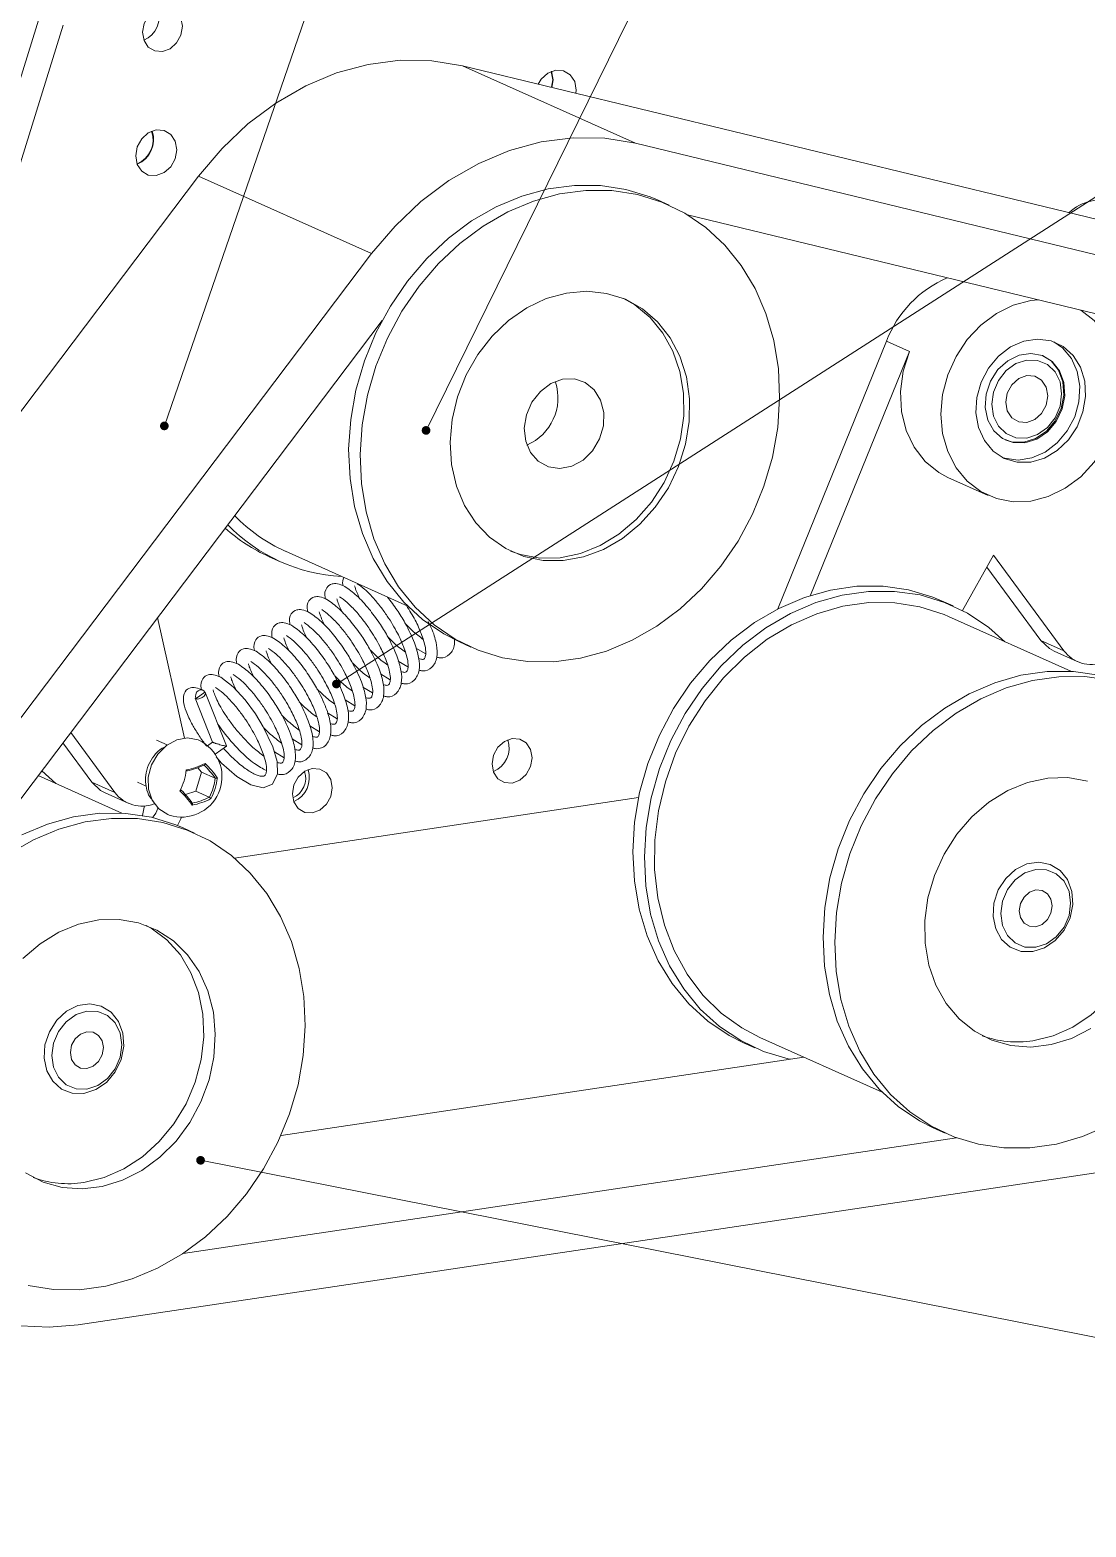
# Model space of a CAD drawing. Header units: millimetres. Extents: x 0 to 841, y 0 to 594.
# Drawn here: x 363.6 to 455.1, y 205.4 to 335.2 of the extents above; entities that cross this region are included whole.
import ezdxf

# ---------------------------------------------------------------- set-up
doc = ezdxf.new("R2010")
doc.units = ezdxf.units.MM
doc.layers.get('0').update_dxf_attribs({"lineweight": 18})
doc.layers.add('10', color=7, linetype='Continuous', lineweight=18)

# ---------------------------------------------------------------- blocks, each defined once
blk = doc.blocks.new('*X5')
at = {"layer": '10', "linetype": 'Continuous'}
h = blk.add_hatch(color=0, dxfattribs=at)
edge = h.paths.add_edge_path(flags=0)
edge.add_arc((375.21, 300.84), 0.381, 0, 360)
at = {"layer": '10', "color": 0, "linetype": 'Continuous'}
blk.add_line((375.21, 300.84), (410.1, 402.13), dxfattribs=at)
at = {"layer": '10', "color": 0}
blk.add_line((410.1, 402.13), (410.1, 402.13), dxfattribs=at)
blk = doc.blocks.new('*X6')
at = {"layer": '10', "linetype": 'Continuous'}
h = blk.add_hatch(color=0, dxfattribs=at)
edge = h.paths.add_edge_path(flags=0)
edge.add_arc((397.9, 300.45), 0.381, 0, 360)
at = {"layer": '10', "color": 0, "linetype": 'Continuous'}
blk.add_line((397.9, 300.45), (447.79, 401.79), dxfattribs=at)
at = {"layer": '10', "color": 0}
blk.add_line((447.79, 401.79), (447.79, 401.79), dxfattribs=at)
blk = doc.blocks.new('*X9')
at = {"layer": '10', "linetype": 'Continuous'}
h = blk.add_hatch(color=0, dxfattribs=at)
edge = h.paths.add_edge_path(flags=0)
edge.add_arc((390.13, 278.46), 0.381, 0, 360)
at = {"layer": '10', "color": 0, "linetype": 'Continuous'}
blk.add_line((390.13, 278.46), (566.14, 391.41), dxfattribs=at)
at = {"layer": '10', "color": 0}
blk.add_line((566.14, 391.41), (566.14, 391.41), dxfattribs=at)
blk = doc.blocks.new('*X12')
at = {"layer": '10', "linetype": 'Continuous'}
h = blk.add_hatch(color=0, dxfattribs=at)
edge = h.paths.add_edge_path(flags=0)
edge.add_arc((378.35, 237.16), 0.381, 0, 360)
at = {"layer": '10', "color": 0, "linetype": 'Continuous'}
blk.add_line((378.35, 237.16), (539.09, 205.36), dxfattribs=at)
at = {"layer": '10', "color": 0}
blk.add_line((539.09, 205.36), (539.09, 205.36), dxfattribs=at)

msp = doc.modelspace()

# ---------------------------------------------------------------- linework, layer by layer
at = {"color": 7, "linetype": 'Continuous', "lineweight": 15}
for p, q in [((364.45, 336.49), (352.05, 296.65)), ((366.45, 335.6), (354.05, 295.75)), ((416.05, 325.35), (401.05, 332.07)), ((524.45, 302.22), (401.05, 332.07)), ((539.45, 295.49), (416.05, 325.35)), ((378.18, 322.5), (337.04, 268.06)), ((393.18, 315.78), (378.18, 322.5)), ((418.97, 319.98), (417.97, 320.43)), ((533.58, 291.8), (420.58, 319.13)), ((393.18, 315.78), (352.04, 261.34)), ((394.09, 309.97), (357.62, 261.71)), ((437.81, 308.2), (428.39, 284.97)), ((439.81, 307.3), (437.81, 308.2)), ((439.81, 307.3), (431.24, 286.15)), ((443.15, 296.37), (446.65, 294.8)), ((384.29, 289.5), (385.29, 289.05)), ((385.7, 289.97), (396.31, 285.21)), ((444.41, 284.84), (447.1, 289.62)), ((447.1, 289.62), (453.2, 281.35)), ((446.52, 288.59), (451.2, 282.24)), ((443.6, 285.23), (442.6, 285.68)), ((453.81, 279.56), (443.19, 284.32)), ((376.95, 273.77), (374.63, 284.22)), ((400.79, 282.11), (401.79, 281.66)), ((453.2, 281.35), (451.2, 282.24)), ((395.49, 280.45), (396.33, 279.95)), ((397.02, 281.58), (397.87, 281.07)), ((452.35, 281.31), (454.35, 280.41)), ((393.95, 279.33), (394.8, 278.82)), ((392.42, 278.2), (393.27, 277.7)), ((377.88, 277.24), (377.96, 277.19)), ((377.88, 277.23), (379.39, 273.43)), ((378.71, 277.74), (377.96, 277.19)), ((380.59, 273.09), (378.77, 277.68)), ((390.88, 277.08), (391.73, 276.57)), ((389.35, 275.95), (390.2, 275.45)), ((367.1, 274.25), (370.93, 269.05)), ((387.81, 274.83), (388.66, 274.32)), ((366.42, 273.35), (368.93, 269.95)), ((375.45, 273.18), (374.53, 273.59)), ((379.38, 273.43), (378.95, 273.11)), ((379.62, 272.37), (380.59, 273.08)), ((386.28, 273.7), (387.13, 273.2)), ((384.75, 272.58), (385.59, 272.07)), ((371.53, 267.27), (364.28, 270.52)), ((365.81, 269.83), (364.59, 270.93)), ((377.93, 269.18), (378.44, 270.83)), ((378.44, 270.83), (378.12, 271.2)), ((378.44, 270.83), (379.62, 270.3)), ((370.93, 269.05), (368.93, 269.95)), ((370.07, 269.02), (372.07, 268.12)), ((372.89, 269.94), (373.64, 269.61)), ((377.04, 268.87), (377.93, 269.18)), ((377.93, 269.18), (379.11, 268.65)), ((381.29, 263.37), (416.33, 268.61)), ((377.83, 265.54), (376.83, 265.99)), ((367.74, 222.9), (532.29, 247.49)), ((425.42, 247.35), (426.42, 246.9)), ((426.83, 247.82), (437.44, 243.06)), ((385.33, 239.32), (430.66, 246.1)), ((376.85, 229.09), (443.9, 239.11)), ((441.92, 239.96), (442.92, 239.51))]:
    msp.add_line(p, q, dxfattribs=at)
for points in [[(375.05, 333.3), (375.71, 333.54), (376.27, 334.05), (376.65, 334.73), (376.78, 335.49), (376.65, 336.21), (376.27, 336.78), (375.71, 337.11), (375.05, 337.16), (374.39, 336.92), (373.82, 336.41), (373.45, 335.73), (373.32, 334.97), (373.45, 334.25), (373.82, 333.68), (374.39, 333.35), (375.05, 333.3)], [(401.05, 332.07), (398.39, 332.51), (395.66, 332.55), (392.89, 332.19), (390.15, 331.45), (387.47, 330.32), (384.89, 328.84), (382.45, 327.02), (380.21, 324.9), (378.18, 322.5)], [(410.9, 329.69), (410.92, 329.96), (410.79, 330.7), (410.4, 331.29), (409.82, 331.63), (409.15, 331.68), (408.47, 331.43), (407.89, 330.91), (407.62, 330.48)], [(408.78, 330.2), (408.88, 330.85), (408.75, 331.57)], [(408.82, 330.19), (408.92, 330.86), (408.79, 331.59)], [(374.5, 322.54), (375.18, 322.8), (375.76, 323.31), (376.14, 324.01), (376.28, 324.79), (376.14, 325.53), (375.76, 326.11), (375.18, 326.45), (374.5, 326.5), (373.82, 326.25), (373.25, 325.74), (372.86, 325.04), (372.73, 324.26), (372.86, 323.52), (373.25, 322.94), (373.82, 322.59), (374.5, 322.54)], [(416.05, 325.35), (413.39, 325.78), (410.66, 325.82), (407.89, 325.47), (405.15, 324.72), (402.47, 323.6), (399.89, 322.12), (397.45, 320.3), (395.21, 318.17), (393.18, 315.78)], [(417.97, 320.43), (417.34, 320.7), (415.23, 321.35), (413.02, 321.69), (410.76, 321.7), (408.48, 321.39), (406.21, 320.77), (403.99, 319.84), (401.85, 318.61), (399.84, 317.11), (397.97, 315.36), (396.29, 313.39), (394.81, 311.23), (393.56, 308.91), (392.56, 306.47), (391.82, 303.95), (391.37, 301.39), (391.19, 298.82)], [(392.19, 298.37), (392.31, 295.85), (392.7, 293.4), (393.38, 291.06), (394.32, 288.89), (395.52, 286.9), (396.96, 285.13), (398.6, 283.6), (400.43, 282.35), (402.42, 281.39), (404.53, 280.74), (406.73, 280.4), (408.99, 280.39), (411.28, 280.69), (413.55, 281.32), (415.77, 282.25), (417.9, 283.48), (419.92, 284.98), (421.78, 286.72), (423.47, 288.69), (424.95, 290.86), (426.2, 293.18), (427.2, 295.62), (427.93, 298.14), (428.39, 300.7), (428.56, 303.27), (428.45, 305.79), (428.05, 308.24), (427.37, 310.58), (426.43, 312.75), (425.23, 314.74), (423.8, 316.51), (422.15, 318.04), (420.33, 319.29), (418.34, 320.25), (416.23, 320.9), (414.02, 321.24), (411.76, 321.25), (409.48, 320.95), (407.21, 320.32), (404.99, 319.39), (402.85, 318.16), (400.84, 316.66), (398.97, 314.92), (397.29, 312.95), (395.81, 310.78), (394.56, 308.46), (393.56, 306.02), (392.82, 303.5), (392.37, 300.94), (392.19, 298.37)], [(399.99, 299.42), (400.11, 297.48), (400.53, 295.63), (401.24, 293.94), (402.21, 292.44), (403.41, 291.18), (404.81, 290.2), (406.37, 289.53), (408.05, 289.18), (409.8, 289.16), (411.56, 289.48), (413.29, 290.13), (414.93, 291.08), (416.44, 292.32), (417.78, 293.8), (418.91, 295.48), (419.79, 297.31), (420.4, 299.25), (420.72, 301.23), (420.74, 303.2), (420.47, 305.1), (419.9, 306.88), (419.06, 308.48), (417.97, 309.86), (416.67, 310.99), (415.18, 311.82), (413.55, 312.33), (411.83, 312.51), (410.07, 312.36), (408.32, 311.88), (406.63, 311.07), (405.05, 309.97), (403.62, 308.61), (402.38, 307.03), (401.37, 305.26), (400.63, 303.37), (400.16, 301.4), (399.99, 299.42)], [(405.22, 289.99), (406.08, 289.69), (407.77, 289.38), (409.52, 289.41), (411.28, 289.77), (413, 290.46), (414.63, 291.45), (416.13, 292.72), (417.44, 294.22), (418.54, 295.93), (419.38, 297.78), (419.96, 299.72), (420.24, 301.71), (420.22, 303.67), (419.91, 305.56), (419.31, 307.32), (418.44, 308.89), (417.32, 310.25), (415.99, 311.33), (415.03, 311.88)], [(451, 311.77), (450.33, 311.71), (448.81, 311.31), (447.35, 310.6), (446, 309.59), (444.82, 308.34), (443.85, 306.87), (443.13, 305.26), (442.69, 303.57), (442.54, 301.85), (442.69, 300.17), (443.13, 298.61), (443.85, 297.21), (444.82, 296.04), (446, 295.14), (447.35, 294.54), (448.81, 294.26), (450.33, 294.32)], [(450.33, 294.32), (451.85, 294.71), (453.32, 295.43), (454.66, 296.43), (455.84, 297.69), (456.81, 299.15), (457.53, 300.76), (457.98, 302.46), (458.13, 304.18), (457.98, 305.85), (457.53, 307.42), (456.81, 308.81), (455.84, 309.98), (454.66, 310.89), (454.66, 310.89)], [(450.33, 297.7), (451.52, 298.04), (452.63, 298.7), (453.59, 299.63), (454.36, 300.77), (454.86, 302.05), (455.09, 303.39), (455.01, 304.71), (454.64, 305.92), (454, 306.95), (453.13, 307.73), (452.09, 308.21), (450.93, 308.37), (449.74, 308.19), (448.58, 307.69), (447.53, 306.89), (446.66, 305.85), (446.02, 304.63), (445.65, 303.31), (445.58, 301.97), (445.8, 300.69), (446.31, 299.57), (447.07, 298.65), (448.04, 298.01), (449.15, 297.69), (450.33, 297.7)], [(452.33, 308.13), (453.09, 307.6), (453.86, 306.68), (454.36, 305.56), (454.59, 304.28), (454.51, 302.94), (454.14, 301.62), (453.5, 300.4), (452.63, 299.36), (451.59, 298.56), (450.43, 298.06), (449.24, 297.88), (448.08, 298.04), (447.84, 298.11)], [(439.81, 307.3), (439.28, 305.58), (439.05, 303.82), (439.13, 302.09), (439.53, 300.45), (440.22, 298.99), (441.18, 297.75), (442.37, 296.79), (443.15, 296.37)], [(449.83, 299.37), (450.85, 299.7), (451.79, 300.34), (452.54, 301.23), (453.06, 302.31), (453.29, 303.46), (453.21, 304.6), (452.83, 305.62), (452.19, 306.42), (451.34, 306.94), (450.35, 307.13), (449.32, 306.98), (448.33, 306.49), (447.48, 305.72), (446.83, 304.72), (446.46, 303.59), (446.38, 302.43), (446.61, 301.34), (447.13, 300.42), (447.88, 299.75), (448.81, 299.39), (449.83, 299.37)], [(449.98, 299.79), (450.92, 300.09), (451.77, 300.7), (452.44, 301.55), (452.87, 302.56), (453.01, 303.62), (452.87, 304.65), (452.44, 305.52), (451.77, 306.17), (450.92, 306.52), (449.98, 306.55), (449.05, 306.25), (448.2, 305.64), (447.53, 304.79), (447.1, 303.78), (446.95, 302.72), (447.1, 301.69), (447.53, 300.82), (448.2, 300.17), (449.05, 299.81), (449.98, 299.79)], [(451.37, 306.93), (452.09, 306.47), (452.73, 305.66), (453.11, 304.65), (453.19, 303.51), (452.96, 302.35), (452.44, 301.28), (451.69, 300.38), (450.75, 299.74), (449.73, 299.42)], [(449.98, 301.14), (450.68, 301.4), (451.27, 301.93), (451.66, 302.64), (451.8, 303.44), (451.66, 304.2), (451.27, 304.8), (450.68, 305.15), (449.98, 305.2), (449.29, 304.94), (448.7, 304.41), (448.3, 303.69), (448.16, 302.9), (448.3, 302.14), (448.7, 301.54), (449.29, 301.19), (449.98, 301.14)], [(406.6, 301.81), (406.41, 300.65), (406.54, 299.53), (406.95, 298.53), (407.63, 297.77), (408.51, 297.29), (409.51, 297.15), (410.54, 297.35), (411.51, 297.88), (412.34, 298.69), (412.95, 299.72), (413.28, 300.85), (413.32, 302.01), (413.04, 303.08), (412.49, 303.97), (411.7, 304.6), (410.76, 304.91), (409.73, 304.88), (408.72, 304.51), (407.81, 303.83), (407.08, 302.9), (406.6, 301.81)], [(391.19, 298.82), (391.31, 296.29), (391.7, 293.84), (392.38, 291.51), (393.32, 289.33), (394.52, 287.35), (395.96, 285.57), (397.6, 284.05), (399.43, 282.8), (400.79, 282.11)], [(449.73, 299.42), (448.71, 299.44), (448.1, 299.63)], [(442.6, 285.68), (441.85, 285.99), (439.73, 286.63), (437.53, 286.94), (435.26, 286.94), (432.98, 286.61), (430.71, 285.97), (428.49, 285.02), (426.37, 283.78), (424.36, 282.26), (422.5, 280.5), (420.83, 278.52), (419.36, 276.35), (418.13, 274.02), (417.14, 271.57), (416.42, 269.05), (415.98, 266.48), (415.83, 263.92), (415.96, 261.39), (416.37, 258.95), (417.06, 256.63), (418.02, 254.46), (419.24, 252.48), (420.68, 250.73), (422.34, 249.22), (424.18, 247.98), (425.42, 247.35)], [(448.08, 282.13), (446.69, 283.37), (444.85, 284.6), (442.85, 285.54), (440.73, 286.18), (438.53, 286.49), (436.26, 286.49), (433.98, 286.16), (431.71, 285.52), (429.49, 284.57), (427.37, 283.33), (425.36, 281.82), (423.5, 280.05), (421.83, 278.07), (420.36, 275.9), (419.13, 273.57), (418.14, 271.12), (417.42, 268.6), (416.98, 266.03), (416.83, 263.47), (416.96, 260.95), (417.37, 258.5), (418.06, 256.18), (419.02, 254.01), (420.24, 252.03), (421.68, 250.28), (423.34, 248.77), (425.18, 247.54), (427.17, 246.59), (429.29, 245.96), (429.47, 245.92)], [(443.19, 284.32), (442.81, 284.48), (440.72, 285.16), (438.54, 285.51), (436.29, 285.52), (434.03, 285.21), (431.78, 284.56), (429.59, 283.6), (427.48, 282.34), (425.51, 280.8), (423.7, 279.01), (422.09, 277), (420.69, 274.8), (419.54, 272.45), (418.66, 269.99), (418.05, 267.46), (417.74, 264.91), (417.72, 262.38), (418, 259.92), (418.57, 257.56), (419.41, 255.34), (420.53, 253.31), (421.89, 251.49), (423.48, 249.93), (425.27, 248.64), (426.83, 247.82)], [(451.2, 282.24), (451.95, 281.53), (452.35, 281.31)], [(456.23, 279.23), (454.03, 279.55), (451.76, 279.54), (449.48, 279.22), (447.21, 278.57), (444.99, 277.62), (442.87, 276.38), (440.86, 274.87), (439, 273.1), (437.33, 271.12), (435.86, 268.95), (434.63, 266.62), (433.64, 264.18), (432.92, 261.65), (432.48, 259.09), (432.33, 256.52), (432.46, 254), (432.87, 251.55), (433.56, 249.23), (434.52, 247.06), (435.74, 245.08), (437.18, 243.33), (438.84, 241.82), (440.68, 240.59), (441.92, 239.96)], [(377.96, 277.19), (377.91, 277.37), (377.93, 277.56), (378.01, 277.74), (378.14, 277.87), (378.31, 277.95), (378.48, 277.95), (378.62, 277.88), (378.73, 277.75), (378.74, 277.72)], [(379.69, 272.15), (380.17, 271.6), (381.5, 270.43), (382.71, 269.71), (383.77, 269.47), (384.59, 269.79), (385.02, 270.66), (384.99, 271.75), (384.62, 273.02), (383.79, 274.76), (383.11, 275.87), (382.21, 277.09), (381.17, 278.22), (380.1, 279.05)], [(457.23, 278.78), (455.03, 279.1), (452.76, 279.09), (450.48, 278.77), (448.21, 278.12), (445.99, 277.17), (443.87, 275.93), (441.86, 274.42), (440, 272.66), (438.33, 270.67), (436.86, 268.5), (435.63, 266.17), (434.64, 263.73), (433.92, 261.2), (433.48, 258.64), (433.33, 256.07), (433.46, 253.55), (433.87, 251.11), (434.56, 248.78), (435.52, 246.61), (436.74, 244.64), (438.18, 242.88), (439.84, 241.37), (441.68, 240.14), (443.67, 239.2), (445.79, 238.56), (448, 238.24), (450.26, 238.25), (452.55, 238.57)], [(378.71, 277.74), (378.78, 277.67), (378.76, 277.55), (378.66, 277.42), (378.5, 277.3), (378.3, 277.21), (378.11, 277.16), (377.96, 277.17), (377.88, 277.24)], [(378.49, 273.44), (378.14, 273.61), (377.23, 273.78), (376.28, 273.62), (375.39, 273.14), (374.64, 272.39), (374.09, 271.44), (373.82, 270.39), (373.84, 269.34), (374.15, 268.39), (374.72, 267.63), (375.5, 267.14), (375.64, 267.09)], [(405.36, 269.87), (406.02, 270.11), (406.58, 270.61), (406.96, 271.3), (407.09, 272.06), (406.96, 272.78), (406.58, 273.35), (406.02, 273.68), (405.36, 273.73), (404.7, 273.48), (404.13, 272.98), (403.76, 272.3), (403.63, 271.54), (403.76, 270.82), (404.13, 270.25), (404.7, 269.91), (405.36, 269.87)], [(388.04, 267.28), (388.7, 267.52), (389.26, 268.03), (389.64, 268.71), (389.77, 269.47), (389.64, 270.19), (389.26, 270.76), (388.7, 271.09), (388.04, 271.14), (387.38, 270.9), (386.81, 270.39), (386.44, 269.71), (386.31, 268.95), (386.44, 268.23), (386.81, 267.66), (387.38, 267.33), (388.04, 267.28)], [(455.25, 270.05), (453.56, 270.34), (451.8, 270.3), (450.04, 269.93), (448.33, 269.23), (446.7, 268.22), (445.21, 266.95), (443.91, 265.43), (442.82, 263.72), (441.98, 261.87), (441.42, 259.92), (441.15, 257.94), (441.17, 255.98), (441.5, 254.09), (442.11, 252.34), (442.99, 250.77), (444.12, 249.42), (445.46, 248.35), (446.97, 247.57), (448.61, 247.11), (450.34, 246.98), (452.1, 247.19)], [(368.93, 269.95), (369.67, 269.24), (370.07, 269.02)], [(450.51, 247.53), (452.27, 247.96), (453.98, 248.71), (455.58, 249.76), (457.04, 251.08), (458.31, 252.63), (459.36, 254.36), (460.16, 256.24), (460.67, 258.19), (460.9, 260.18), (460.82, 262.13), (460.45, 264), (459.79, 265.72), (458.87, 267.26), (457.7, 268.56), (456.33, 269.59), (455.91, 269.83)], [(373.49, 267.88), (373.45, 267.77), (373.32, 267.06)], [(363.39, 226.3), (365.6, 225.96), (367.86, 225.94), (370.14, 226.25), (372.41, 226.88), (374.63, 227.81), (376.77, 229.04), (378.78, 230.53), (380.65, 232.28), (382.33, 234.25), (383.81, 236.42), (385.06, 238.74), (386.06, 241.18), (386.8, 243.7), (387.25, 246.26), (387.43, 248.83), (387.31, 251.36), (386.91, 253.8), (386.24, 256.14), (385.29, 258.31), (384.09, 260.3), (382.66, 262.07), (381.02, 263.59), (379.19, 264.85), (377.2, 265.8), (375.09, 266.46), (372.88, 266.79), (370.62, 266.81), (368.34, 266.5), (366.07, 265.88), (363.85, 264.94), (361.71, 263.72)], [(376.83, 265.99), (376.2, 266.25), (374.09, 266.91), (371.88, 267.24), (369.62, 267.26), (367.34, 266.95), (365.07, 266.32), (362.85, 265.39)], [(376.35, 266.19), (376.65, 266.77), (376.7, 266.92)], [(450.51, 255.26), (451.53, 255.58), (452.46, 256.22), (453.22, 257.11), (453.74, 258.19), (453.97, 259.35), (453.89, 260.48), (453.51, 261.5), (452.87, 262.3), (452.02, 262.82), (451.03, 263.02), (450, 262.86), (449.01, 262.38), (448.16, 261.6), (447.51, 260.6), (447.14, 259.47), (447.06, 258.31), (447.29, 257.23), (447.8, 256.31), (448.56, 255.63), (449.49, 255.27), (450.51, 255.26)], [(450.51, 255.26), (449.49, 255.27), (448.56, 255.63), (447.8, 256.31), (447.29, 257.23), (447.06, 258.31), (447.14, 259.47), (447.51, 260.6), (448.16, 261.6), (449.01, 262.38), (450, 262.86), (451.03, 263.02), (452.02, 262.82), (452.87, 262.3), (453.51, 261.5), (453.89, 260.48), (453.97, 259.35), (453.74, 258.19), (453.22, 257.11), (452.46, 256.22), (451.53, 255.58), (450.51, 255.26)], [(450.76, 255.63), (451.7, 255.93), (452.54, 256.54), (453.22, 257.39), (453.65, 258.39), (453.79, 259.46), (453.65, 260.48), (453.22, 261.36), (452.54, 262.01), (451.7, 262.36), (450.76, 262.39), (449.83, 262.08), (448.98, 261.48), (448.31, 260.63), (447.88, 259.62), (447.73, 258.55), (447.88, 257.53), (448.31, 256.65), (448.98, 256.01), (449.83, 255.65), (450.76, 255.63)], [(352.04, 261.34), (350.42, 258.94), (349.02, 256.39), (347.89, 253.71), (347.02, 250.94), (346.43, 248.12), (346.13, 245.28), (346.12, 242.47), (346.41, 239.72), (346.99, 237.07), (347.85, 234.55), (348.97, 232.2), (350.36, 230.06), (351.97, 228.14), (353.81, 226.48), (355.83, 225.11), (358.01, 224.02), (360.33, 223.25), (362.74, 222.81), (365.22, 222.69), (367.74, 222.9)], [(450.76, 257.41), (451.31, 257.62), (451.77, 258.03), (452.08, 258.59), (452.19, 259.22), (452.08, 259.81), (451.77, 260.28), (451.31, 260.56), (450.76, 260.6), (450.22, 260.4), (449.75, 259.98), (449.44, 259.42), (449.33, 258.79), (449.44, 258.2), (449.75, 257.73), (450.22, 257.45), (450.76, 257.41)], [(364.69, 235.27), (366.34, 234.81), (368.07, 234.68), (369.83, 234.89), (371.57, 235.43), (373.25, 236.28), (374.81, 237.43), (376.22, 238.83), (377.42, 240.44), (378.38, 242.23), (379.09, 244.14), (379.51, 246.11), (379.63, 248.09), (379.46, 250.02), (378.99, 251.85), (378.24, 253.52), (377.23, 254.98), (376, 256.19), (374.56, 257.13), (372.98, 257.75), (371.29, 258.05), (369.54, 258.01), (367.78, 257.63), (366.06, 256.94), (364.43, 255.93), (362.94, 254.66)], [(368.24, 235.23), (370, 235.66), (371.7, 236.41), (373.31, 237.46), (374.77, 238.78), (376.04, 240.33), (377.09, 242.07), (377.88, 243.94), (378.4, 245.9), (378.62, 247.88), (378.55, 249.84), (378.18, 251.7), (377.52, 253.43), (376.6, 254.97), (375.43, 256.27), (374.06, 257.3), (373.64, 257.53)], [(368.24, 242.96), (369.26, 243.29), (370.19, 243.92), (370.95, 244.82), (371.47, 245.9), (371.7, 247.05), (371.62, 248.19), (371.24, 249.21), (370.6, 250.01), (369.74, 250.53), (368.76, 250.72), (367.72, 250.57), (366.74, 250.08), (365.88, 249.31), (365.24, 248.31), (364.86, 247.18), (364.79, 246.02), (365.02, 244.93), (365.53, 244.01), (366.29, 243.34), (367.22, 242.98), (368.24, 242.96)], [(368.24, 242.96), (367.22, 242.98), (366.29, 243.34), (365.53, 244.01), (365.02, 244.93), (364.79, 246.02), (364.86, 247.18), (365.24, 248.31), (365.88, 249.31), (366.74, 250.08), (367.72, 250.57), (368.76, 250.72), (369.74, 250.53), (370.6, 250.01), (371.24, 249.21), (371.62, 248.19), (371.7, 247.05), (371.47, 245.9), (370.95, 244.82), (370.19, 243.92), (369.26, 243.29), (368.24, 242.96)], [(368.49, 243.33), (369.43, 243.64), (370.27, 244.24), (370.94, 245.09), (371.37, 246.1), (371.52, 247.17), (371.37, 248.19), (370.94, 249.07), (370.27, 249.71), (369.43, 250.07), (368.49, 250.09), (367.55, 249.79), (366.71, 249.18), (366.04, 248.33), (365.61, 247.33), (365.46, 246.26), (365.61, 245.24), (366.04, 244.36), (366.71, 243.71), (367.55, 243.36), (368.49, 243.33)], [(368.49, 245.12), (369.04, 245.32), (369.5, 245.74), (369.81, 246.3), (369.92, 246.93), (369.81, 247.52), (369.5, 247.99), (369.04, 248.27), (368.49, 248.31), (367.94, 248.1), (367.48, 247.69), (367.17, 247.13), (367.06, 246.5), (367.17, 245.91), (367.48, 245.43), (367.94, 245.16), (368.49, 245.12)], [(452.1, 247.19), (453.85, 247.73), (455.53, 248.58)], [(452.55, 238.57), (454.82, 239.22), (457.03, 240.17)], [(363.18, 236.06), (364.69, 235.27)]]:
    msp.add_lwpolyline(points, dxfattribs=at)
for centre, radius, start, end in [((372.54, 336.35), 2.24, 293.3342, 18.3735), ((372.01, 325.64), 2.23, 292.0333, 19.6743), ((371.99, 325.65), 2.29, 292.2573, 19.4506), ((456.29, 316.66), 3.75, 68.473, 134.3539), ((446.99, 304.66), 9.83, 113.3642, 158.9187), ((404.86, 303.29), 4.48, 293.3713, 17.4142), ((391.39, 302.67), 14.91, 224.2554, 266.9066), ((391.57, 303), 14.29, 224.105, 245.7427), ((390.4, 303.09), 14.9, 228.3093, 245.7941), ((455.56, 283.09), 2.93, 216.5365, 291.1851), ((376.71, 270.42), 3.5, 252.2042, 59.5036), ((402.86, 272.92), 2.24, 293.333, 18.3745), ((375.8, 277.38), 6.51, 281.663, 296.8307), ((375.84, 277.12), 6.34, 282.165, 296.3285), ((372.18, 264.93), 9.18, 35.8007, 45.1132), ((372.13, 264.87), 9.42, 35.4701, 45.4431), ((371.63, 271.71), 5.53, 332.9745, 352.7144), ((374.29, 271.04), 5.39, 333.62, 352.0691), ((374.32, 271.03), 5.53, 332.9738, 352.7152), ((385.63, 270.29), 1.84, 292.7376, 18.9702), ((385.54, 270.33), 2.24, 293.3329, 18.3744), ((373.28, 270.8), 2.93, 216.5364, 291.1852), ((369.96, 262.49), 9.41, 35.4674, 45.4452), ((370.19, 262.76), 9.18, 35.8003, 45.1137), ((372.42, 268.45), 2.36, 318.5389, 341.3551), ((376.31, 274.33), 6.51, 281.6659, 296.8288), ((376.3, 274.33), 6.34, 282.1641, 296.3294), ((449.15, 256.22), 8.8, 249.8268, 278.9304), ((366.87, 243.93), 8.8, 249.8268, 278.9304)]:
    msp.add_arc(centre, radius, start, end, dxfattribs=at)
for points, knots in [([(390.85, 286.92), (390.63, 287.02), (390.21, 287.19), (389.64, 287.15), (389.23, 286.85), (389.06, 286.26), (389.17, 285.88), (389.18, 285.84)], [0, 0, 0, 0, 922.249794, 1752.348798, 3066.271226, 4587.548468, 4745.65348, 4745.65348, 4745.65348, 4745.65348]), ([(390.78, 287.69), (390.71, 287.5), (390.62, 287.29), (390.7, 287.01), (390.71, 286.97)], [0, 0, 0, 0, 1909.474906, 2184.380823, 2184.380823, 2184.380823, 2184.380823]), ([(394.23, 277.41), (394.32, 277.39), (394.77, 277.27), (395.41, 277.62), (395.83, 278.45), (395.78, 279.61), (395.38, 280.97), (394.69, 282.43), (393.82, 283.83), (392.92, 285.05), (391.83, 286.24), (391.19, 286.68), (390.85, 286.92)], [0, 0, 0, 0, 262.635744, 1219.253433, 2218.662477, 3131.683282, 4062.273607, 5210.628201, 5946.045313, 6815.68619, 7805.750126, 8933.241179, 8933.241179, 8933.241179, 8933.241179]), ([(392.2, 285.78), (392.12, 285.94), (391.94, 286.29), (391.78, 286.7), (391.73, 286.89), (391.71, 286.96)], [0, 0, 0, 0, 980.289932, 2202.875188, 3078.538268, 3078.538268, 3078.538268, 3078.538268]), ([(391.92, 287.16), (392.14, 287.01), (392.54, 286.74), (393.26, 286.01), (393.93, 285.21), (394.68, 284.17), (395.41, 282.96), (395.91, 281.84), (396.18, 281.04), (396.34, 280.41), (396.37, 279.89), (396.25, 279.56), (396.12, 279.43), (395.85, 279.5), (395.73, 279.53)], [0, 0, 0, 0, 1032.600077, 1983.61382, 2835.000216, 3606.556872, 4907.519292, 5958.53232, 6555.459842, 7334.335696, 8269.081126, 8997.392344, 9930.069634, 10614.968031, 10614.968031, 10614.968031, 10614.968031]), ([(389.31, 285.8), (389.09, 285.89), (388.67, 286.07), (388.11, 286.02), (387.69, 285.72), (387.53, 285.14), (387.63, 284.76), (387.64, 284.72)], [0, 0, 0, 0, 918.614653, 1745.438467, 3054.18104, 4569.462014, 4726.946728, 4726.946728, 4726.946728, 4726.946728]), ([(392.69, 276.29), (392.79, 276.26), (393.23, 276.14), (393.88, 276.49), (394.3, 277.33), (394.24, 278.48), (393.84, 279.84), (393.15, 281.3), (392.29, 282.7), (391.38, 283.92), (390.29, 285.11), (389.65, 285.56), (389.31, 285.8)], [0, 0, 0, 0, 261.60414, 1214.458864, 2209.946027, 3119.377495, 4046.312238, 5190.153855, 5922.680814, 6788.902776, 7775.076641, 8898.134987, 8898.134987, 8898.134987, 8898.134987]), ([(390.66, 284.66), (390.58, 284.81), (390.4, 285.16), (390.25, 285.57), (390.19, 285.76), (390.17, 285.84)], [0, 0, 0, 0, 976.45246, 2194.236559, 3066.466149, 3066.466149, 3066.466149, 3066.466149]), ([(390.39, 286.03), (390.6, 285.89), (391.01, 285.61), (391.72, 284.89), (392.4, 284.08), (393.14, 283.05), (393.87, 281.84), (394.38, 280.72), (394.65, 279.91), (394.8, 279.28), (394.83, 278.76), (394.71, 278.43), (394.59, 278.3), (394.31, 278.38), (394.19, 278.41)], [0, 0, 0, 0, 1028.539463, 1975.817663, 2823.856053, 3592.380302, 4888.21731, 5935.107495, 6529.675472, 7305.488461, 8236.560247, 8962.007441, 9891.017055, 10573.223195, 10573.223195, 10573.223195, 10573.223195]), ([(395.76, 278.54), (395.86, 278.51), (396.3, 278.39), (396.95, 278.74), (397.37, 279.58), (397.31, 280.73), (396.91, 282.09), (396.22, 283.55), (395.38, 284.93), (394.84, 285.63), (394.56, 285.99)], [0, 0, 0, 0, 283.44905, 1315.878848, 2394.497605, 3379.866693, 4384.206597, 5623.5787, 6417.277853, 7284.091196, 7284.091196, 7284.091196, 7284.091196]), ([(387.78, 284.67), (387.56, 284.76), (387.14, 284.94), (386.57, 284.9), (386.16, 284.59), (385.99, 284.01), (386.1, 283.63), (386.11, 283.59)], [0, 0, 0, 0, 914.978166, 1738.532119, 3042.088505, 4551.37099, 4708.240055, 4708.240055, 4708.240055, 4708.240055]), ([(391.16, 275.16), (391.25, 275.14), (391.7, 275.02), (392.35, 275.36), (392.77, 276.2), (392.71, 277.36), (392.31, 278.72), (391.62, 280.18), (390.75, 281.58), (389.85, 282.8), (388.76, 283.99), (388.12, 284.43), (387.78, 284.67)], [0, 0, 0, 0, 260.570799, 1209.669396, 2201.22929, 3107.065491, 4030.341301, 5169.678967, 5899.315642, 6762.119808, 7744.401763, 8863.028931, 8863.028931, 8863.028931, 8863.028931]), ([(389.13, 283.53), (389.05, 283.69), (388.87, 284.04), (388.71, 284.45), (388.66, 284.63), (388.64, 284.71)], [0, 0, 0, 0, 972.599311, 2185.609173, 3054.394048, 3054.394048, 3054.394048, 3054.394048]), ([(388.85, 284.91), (389.07, 284.76), (389.47, 284.49), (390.19, 283.76), (390.86, 282.96), (391.61, 281.92), (392.34, 280.71), (392.84, 279.59), (393.11, 278.79), (393.27, 278.15), (393.3, 277.64), (393.18, 277.31), (393.05, 277.18), (392.78, 277.25), (392.66, 277.28)], [0, 0, 0, 0, 1024.476715, 1968.014608, 2812.705763, 3578.193843, 4868.923714, 5911.670137, 6503.902605, 7276.652313, 8204.045627, 8926.622534, 9851.968002, 10531.478537, 10531.478537, 10531.478537, 10531.478537]), ([(396.2, 285.26), (396.47, 284.84), (396.98, 284.02), (397.44, 282.97), (397.72, 282.17), (397.87, 281.53), (397.9, 281.01), (397.78, 280.68), (397.66, 280.55), (397.38, 280.63), (397.26, 280.66)], [0, 0, 0, 0, 1185.989438, 2310.686747, 2949.463586, 3782.944764, 4783.223203, 5562.588431, 6560.658081, 7293.572291, 7293.572291, 7293.572291, 7293.572291]), ([(386.24, 283.55), (386.02, 283.64), (385.6, 283.82), (385.04, 283.77), (384.63, 283.47), (384.46, 282.89), (384.56, 282.5), (384.57, 282.47)], [0, 0, 0, 0, 911.343629, 1731.626206, 3030.010701, 4533.297913, 4689.533236, 4689.533236, 4689.533236, 4689.533236]), ([(389.62, 274.04), (389.72, 274.01), (390.16, 273.89), (390.81, 274.24), (391.23, 275.08), (391.17, 276.23), (390.77, 277.59), (390.08, 279.05), (389.22, 280.45), (388.31, 281.67), (387.23, 282.86), (386.58, 283.31), (386.24, 283.55)], [0, 0, 0, 0, 259.539401, 1204.879047, 2192.505559, 3094.761106, 4014.381818, 5149.197887, 5875.944801, 6735.333048, 7713.724627, 8827.923126, 8827.923126, 8827.923126, 8827.923126]), ([(387.59, 282.41), (387.51, 282.56), (387.33, 282.91), (387.18, 283.32), (387.13, 283.51), (387.1, 283.59)], [0, 0, 0, 0, 968.75223, 2176.954978, 3042.32199, 3042.32199, 3042.32199, 3042.32199]), ([(387.32, 283.78), (387.53, 283.64), (387.94, 283.36), (388.65, 282.64), (389.33, 281.83), (390.08, 280.8), (390.8, 279.59), (391.31, 278.47), (391.58, 277.66), (391.73, 277.03), (391.76, 276.51), (391.64, 276.18), (391.52, 276.05), (391.24, 276.13), (391.13, 276.16)], [0, 0, 0, 0, 1020.417601, 1960.211414, 2801.553269, 3564.007205, 4849.621047, 5888.236641, 6478.119344, 7247.806127, 8171.523558, 8891.242258, 9812.915949, 10489.734008, 10489.734008, 10489.734008, 10489.734008]), ([(397.65, 282.33), (397.34, 282.57), (396.83, 282.95), (396.31, 283.47), (396.11, 283.67)], [0, 0, 0, 0, 1377.566132, 2204.458135, 2204.458135, 2204.458135, 2204.458135]), ([(397.29, 279.66), (397.39, 279.64), (397.83, 279.52), (398.48, 279.87), (398.91, 280.7), (398.84, 281.86), (398.57, 282.9), (398.21, 283.63), (398.09, 283.87)], [0, 0, 0, 0, 324.650532, 1507.142499, 2742.541289, 3871.145028, 5021.470318, 5613.970481, 5613.970481, 5613.970481, 5613.970481]), ([(384.71, 282.42), (384.49, 282.51), (384.07, 282.69), (383.51, 282.65), (383.09, 282.34), (382.92, 281.76), (383.03, 281.38), (383.04, 281.34)], [0, 0, 0, 0, 907.70888, 1724.716659, 3017.922755, 4515.214346, 4670.826549, 4670.826549, 4670.826549, 4670.826549]), ([(388.09, 272.91), (388.18, 272.89), (388.63, 272.77), (389.28, 273.11), (389.7, 273.95), (389.64, 275.11), (389.24, 276.47), (388.55, 277.93), (387.68, 279.33), (386.78, 280.55), (385.69, 281.74), (385.05, 282.18), (384.71, 282.42)], [0, 0, 0, 0, 258.506554, 1200.086493, 2183.79094, 3082.458259, 3998.420108, 5128.724713, 5852.581388, 6708.550633, 7683.051194, 8792.817074, 8792.817074, 8792.817074, 8792.817074]), ([(386.06, 281.28), (385.98, 281.44), (385.8, 281.79), (385.64, 282.2), (385.59, 282.38), (385.57, 282.46)], [0, 0, 0, 0, 964.920126, 2168.321658, 3030.249832, 3030.249832, 3030.249832, 3030.249832]), ([(385.79, 282.66), (386, 282.51), (386.4, 282.24), (387.12, 281.51), (387.79, 280.71), (388.54, 279.67), (389.27, 278.46), (389.77, 277.34), (390.05, 276.54), (390.2, 275.9), (390.23, 275.39), (390.11, 275.06), (389.99, 274.93), (389.71, 275), (389.59, 275.03)], [0, 0, 0, 0, 1016.357001, 1952.415232, 2790.409092, 3549.830611, 4830.31917, 5864.809539, 6452.335198, 7218.959126, 8139.002898, 8855.857585, 9773.863611, 10447.989409, 10447.989409, 10447.989409, 10447.989409]), ([(396.12, 281.21), (395.8, 281.44), (395.3, 281.82), (394.78, 282.35), (394.58, 282.54)], [0, 0, 0, 0, 1372.204964, 2195.878895, 2195.878895, 2195.878895, 2195.878895]), ([(398.83, 280.79), (398.92, 280.76), (399.37, 280.64), (400, 281), (400.41, 281.67), (400.36, 282.26), (400.35, 282.44)], [0, 0, 0, 0, 387.054251, 1796.850713, 3269.71009, 3924.96667, 3924.96667, 3924.96667, 3924.96667]), ([(381.64, 280.17), (381.42, 280.26), (381, 280.44), (380.44, 280.4), (380.02, 280.09), (379.85, 279.51), (379.96, 279.13), (379.97, 279.09)], [0, 0, 0, 0, 900.437107, 1710.902844, 2993.748019, 4479.044613, 4633.413019, 4633.413019, 4633.413019, 4633.413019]), ([(383.17, 281.3), (382.95, 281.39), (382.53, 281.57), (381.97, 281.52), (381.56, 281.22), (381.39, 280.64), (381.49, 280.25), (381.5, 280.22)], [0, 0, 0, 0, 904.072013, 1717.80955, 3005.828094, 4497.120569, 4652.119821, 4652.119821, 4652.119821, 4652.119821]), ([(382.72, 280.41), (382.93, 280.26), (383.33, 279.98), (384.05, 279.26), (384.72, 278.46), (385.47, 277.42), (386.2, 276.21), (386.7, 275.09), (386.98, 274.29), (387.13, 273.65), (387.16, 273.14), (387.04, 272.81), (386.92, 272.68), (386.64, 272.75), (386.52, 272.78)], [0, 0, 0, 0, 1008.235227, 1936.809203, 2768.1066, 3521.457892, 4791.725329, 5817.939043, 6400.779364, 7161.277151, 8073.966675, 8785.09293, 9695.759148, 10364.500732, 10364.500732, 10364.500732, 10364.500732]), ([(386.55, 271.79), (386.65, 271.76), (387.09, 271.64), (387.74, 271.99), (388.16, 272.82), (388.11, 273.98), (387.7, 275.34), (387.01, 276.8), (386.15, 278.2), (385.24, 279.42), (384.16, 280.61), (383.51, 281.06), (383.17, 281.3)], [0, 0, 0, 0, 257.475012, 1195.292067, 2175.074265, 3070.154419, 3982.451464, 5108.250272, 5829.215094, 6681.767726, 7652.377131, 8757.711547, 8757.711547, 8757.711547, 8757.711547]), ([(384.53, 280.16), (384.44, 280.31), (384.26, 280.66), (384.11, 281.07), (384.06, 281.26), (384.03, 281.34)], [0, 0, 0, 0, 961.067085, 2159.694143, 3018.177732, 3018.177732, 3018.177732, 3018.177732]), ([(384.25, 281.53), (384.46, 281.39), (384.87, 281.11), (385.58, 280.39), (386.26, 279.58), (387.01, 278.54), (387.73, 277.34), (388.24, 276.22), (388.51, 275.41), (388.66, 274.78), (388.69, 274.26), (388.57, 273.93), (388.45, 273.8), (388.17, 273.88), (388.06, 273.91)], [0, 0, 0, 0, 1012.294338, 1944.612405, 2779.257931, 3535.643416, 4811.024922, 5841.371807, 6426.561902, 7190.122666, 8106.488133, 8820.472712, 9734.814684, 10406.245003, 10406.245003, 10406.245003, 10406.245003]), ([(394.58, 280.08), (394.27, 280.32), (393.76, 280.7), (393.24, 281.22), (393.05, 281.42)], [0, 0, 0, 0, 1366.843819, 2187.299692, 2187.299692, 2187.299692, 2187.299692]), ([(380.1, 279.05), (379.88, 279.14), (379.47, 279.31), (378.9, 279.27), (378.49, 278.97), (378.32, 278.39), (378.42, 278), (378.43, 277.97)], [0, 0, 0, 0, 896.802691, 1703.994154, 2981.662283, 4460.963806, 4614.706317, 4614.706317, 4614.706317, 4614.706317]), ([(381.18, 279.28), (381.39, 279.14), (381.8, 278.86), (382.52, 278.14), (383.19, 277.33), (383.94, 276.29), (384.66, 275.09), (385.17, 273.97), (385.44, 273.16), (385.6, 272.53), (385.62, 272.01), (385.5, 271.68), (385.38, 271.55), (385.11, 271.63), (384.99, 271.66)], [0, 0, 0, 0, 1004.174219, 1929.012188, 2756.961254, 3507.279804, 4772.419511, 5794.509739, 6374.992896, 7132.42982, 8041.443177, 8749.710889, 9656.713039, 10322.756393, 10322.756393, 10322.756393, 10322.756393]), ([(385.02, 270.66), (385.11, 270.64), (385.56, 270.52), (386.21, 270.86), (386.63, 271.7), (386.57, 272.86), (386.17, 274.22), (385.48, 275.68), (384.61, 277.08), (383.71, 278.3), (382.62, 279.49), (381.98, 279.93), (381.64, 280.17)], [0, 0, 0, 0, 256.443559, 1190.501627, 2166.351136, 3057.842543, 3966.491944, 5087.769367, 5805.846004, 6654.980285, 7621.700217, 8722.606042, 8722.606042, 8722.606042, 8722.606042]), ([(382.99, 279.03), (382.91, 279.19), (382.73, 279.54), (382.58, 279.94), (382.52, 280.13), (382.5, 280.21)], [0, 0, 0, 0, 957.22004, 2151.040138, 3006.105676, 3006.105676, 3006.105676, 3006.105676]), ([(391.52, 277.83), (391.2, 278.07), (390.69, 278.45), (390.17, 278.97), (389.98, 279.17)], [0, 0, 0, 0, 1356.121564, 2170.141341, 2170.141341, 2170.141341, 2170.141341]), ([(393.05, 278.96), (392.73, 279.19), (392.23, 279.57), (391.71, 280.1), (391.51, 280.29)], [0, 0, 0, 0, 1361.482703, 2178.720535, 2178.720535, 2178.720535, 2178.720535]), ([(378.57, 277.92), (378.35, 278.01), (377.93, 278.19), (377.37, 278.15), (376.93, 277.85), (376.8, 277.02), (377.08, 276.06), (377.53, 275.08), (378.16, 274.08), (378.58, 273.43), (378.86, 273.11), (378.89, 273.07)], [0, 0, 0, 0, 760.487248, 1444.986948, 2528.44232, 3782.887645, 4814.541464, 6067.657079, 6872.91428, 7715.672146, 7833.582039, 7833.582039, 7833.582039, 7833.582039]), ([(383.84, 272.21), (383.53, 272.44), (383.01, 272.83), (382.23, 273.6), (381.58, 274.33), (380.95, 275.12), (380.42, 275.9), (379.99, 276.62), (379.69, 277.24), (379.51, 277.7), (379.45, 277.88), (379.43, 277.96)], [0, 0, 0, 0, 1292.870609, 2123.762942, 3056.393414, 3969.153743, 4860.279717, 5734.087082, 6565.220049, 7329.434199, 7876.778202, 7876.778202, 7876.778202, 7876.778202]), ([(379.65, 278.16), (379.86, 278.01), (380.26, 277.73), (380.98, 277.01), (381.66, 276.21), (382.4, 275.17), (383.13, 273.96), (383.63, 272.84), (383.91, 272.04), (384.06, 271.4), (384.09, 270.89), (383.98, 270.55), (383.78, 270.42), (383.25, 270.51), (382.38, 270.99), (381.48, 271.71), (380.8, 272.37), (380.47, 272.75), (380.34, 272.89)], [0, 0, 0, 0, 955.881999, 1836.244504, 2624.377495, 3338.611664, 4542.919612, 5515.848055, 6068.427091, 6789.43668, 7654.728509, 8328.935623, 9192.320034, 10395.982892, 11465.692023, 12477.387306, 13114.945027, 13525.45589, 13525.45589, 13525.45589, 13525.45589]), ([(381.46, 277.9), (381.38, 278.06), (381.19, 278.41), (381.04, 278.82), (380.99, 279.01), (380.96, 279.09)], [0, 0, 0, 0, 953.387793, 2142.40676, 2994.033519, 2994.033519, 2994.033519, 2994.033519]), ([(389.98, 276.71), (389.67, 276.94), (389.16, 277.32), (388.64, 277.85), (388.44, 278.04)], [0, 0, 0, 0, 1350.760448, 2161.562185, 2161.562185, 2161.562185, 2161.562185]), ([(388.45, 275.58), (388.13, 275.82), (387.63, 276.19), (387.1, 276.72), (386.91, 276.92)], [0, 0, 0, 0, 1345.399362, 2152.983075, 2152.983075, 2152.983075, 2152.983075]), ([(386.91, 274.46), (386.6, 274.69), (386.09, 275.07), (385.57, 275.6), (385.37, 275.79)], [0, 0, 0, 0, 1340.038252, 2144.403929, 2144.403929, 2144.403929, 2144.403929]), ([(379.83, 275.02), (379.99, 274.78), (380.54, 273.99), (381.65, 272.73), (382.96, 271.54), (383.72, 271.13), (384.06, 270.95)], [0, 0, 0, 0, 514.337223, 1741.468937, 2849.635664, 3748.178283, 3748.178283, 3748.178283, 3748.178283]), ([(385.38, 273.33), (385.06, 273.57), (384.56, 273.94), (384.03, 274.47), (383.84, 274.67)], [0, 0, 0, 0, 1334.679206, 2135.824836, 2135.824836, 2135.824836, 2135.824836]), ([(375.27, 273), (375.16, 272.95), (374.85, 272.82), (374.39, 272.37), (373.9, 271.67), (373.61, 270.81), (373.54, 269.98), (373.69, 269.21), (373.92, 268.64), (374.17, 268.41), (374.23, 268.36)], [0, 0, 0, 0, 462.822933, 1290.255006, 2400.782621, 3575.071269, 4569.1798, 5510.260594, 6592.065747, 6904.491219, 6904.491219, 6904.491219, 6904.491219]), ([(380.24, 273.14), (380.17, 273.16), (380.04, 273.2), (379.85, 273.25), (379.71, 273.3), (379.6, 273.33), (379.51, 273.37), (379.44, 273.4), (379.39, 273.42), (379.39, 273.42), (379.39, 273.43)], [0, 0, 0, 0, 1443.176137, 2884.537744, 3647.834004, 4329.515193, 5064.542066, 5760.126556, 6459.207463, 7015.837296, 7015.837296, 7015.837296, 7015.837296]), ([(380.59, 273.09), (380.59, 273.08), (380.6, 273.08), (380.58, 273.08), (380.53, 273.08), (380.42, 273.1), (380.3, 273.13), (380.24, 273.14)], [0, 0, 0, 0, 189.763496, 886.356327, 1666.25584, 3141.476901, 4619.710553, 4619.710553, 4619.710553, 4619.710553]), ([(378.74, 271.58), (378.74, 271.58), (378.74, 271.57), (378.74, 271.54), (378.73, 271.51), (378.72, 271.47), (378.71, 271.45), (378.69, 271.43), (378.67, 271.43), (378.66, 271.43), (378.66, 271.43)], [0, 0, 0, 0, 65.884283, 1181.113381, 2368.04569, 3388.848136, 4298.930715, 5176.318902, 6087.241555, 6995.960462, 6995.960462, 6995.960462, 6995.960462]), ([(377.18, 270.92), (377.18, 270.91), (377.19, 270.91), (377.2, 270.91), (377.2, 270.92), (377.19, 270.94), (377.17, 270.96), (377.15, 270.99), (377.13, 271), (377.12, 271.01), (377.12, 271.01)], [0, 0, 0, 0, 905.460122, 1812.994108, 2687.248286, 3594.228338, 4611.168032, 5793.761385, 6905.223006, 6970.787204, 6970.787204, 6970.787204, 6970.787204]), ([(379.8, 270.33), (379.8, 270.33), (379.8, 270.33), (379.78, 270.32), (379.75, 270.31), (379.72, 270.3), (379.69, 270.29), (379.67, 270.29), (379.64, 270.29), (379.63, 270.29), (379.62, 270.3)], [0, 0, 0, 0, 65.952074, 1182.648225, 2371.076681, 3393.25119, 4304.848882, 5183.039554, 6095.152987, 7005.07371, 7005.07371, 7005.07371, 7005.07371]), ([(376.67, 269.27), (376.67, 269.26), (376.68, 269.26), (376.68, 269.25), (376.67, 269.24), (376.66, 269.23), (376.63, 269.22), (376.6, 269.21), (376.57, 269.2), (376.56, 269.2), (376.56, 269.2)], [0, 0, 0, 0, 903.312107, 1808.690952, 2680.796044, 3585.413866, 4600.164477, 5779.961559, 6888.695431, 6954.03012, 6954.03012, 6954.03012, 6954.03012]), ([(377.64, 268.13), (377.64, 268.13), (377.65, 268.12), (377.66, 268.1), (377.66, 268.08), (377.66, 268.05), (377.65, 268.02), (377.64, 267.98), (377.63, 267.96), (377.62, 267.96), (377.62, 267.95)], [0, 0, 0, 0, 904.433575, 1810.990236, 2683.788063, 3589.908654, 4605.462867, 5787.059547, 6896.943424, 6962.511928, 6962.511928, 6962.511928, 6962.511928]), ([(379.24, 268.52), (379.24, 268.52), (379.24, 268.53), (379.23, 268.54), (379.22, 268.56), (379.2, 268.58), (379.17, 268.6), (379.15, 268.62), (379.13, 268.64), (379.12, 268.64), (379.11, 268.65)], [0, 0, 0, 0, 65.556147, 1180.134023, 2365.199275, 3385.551659, 4294.347039, 5170.798116, 6080.685072, 6988.420509, 6988.420509, 6988.420509, 6988.420509])]:
    msp.add_open_spline(points, degree=3, knots=knots, dxfattribs=at)

# ---------------------------------------------------------------- block references
at = {"layer": '10'}
for name in ['*X5', '*X6', '*X9', '*X12']:
    msp.add_blockref(name, (0, 0), dxfattribs=at)

doc.saveas('drawing.dxf')
